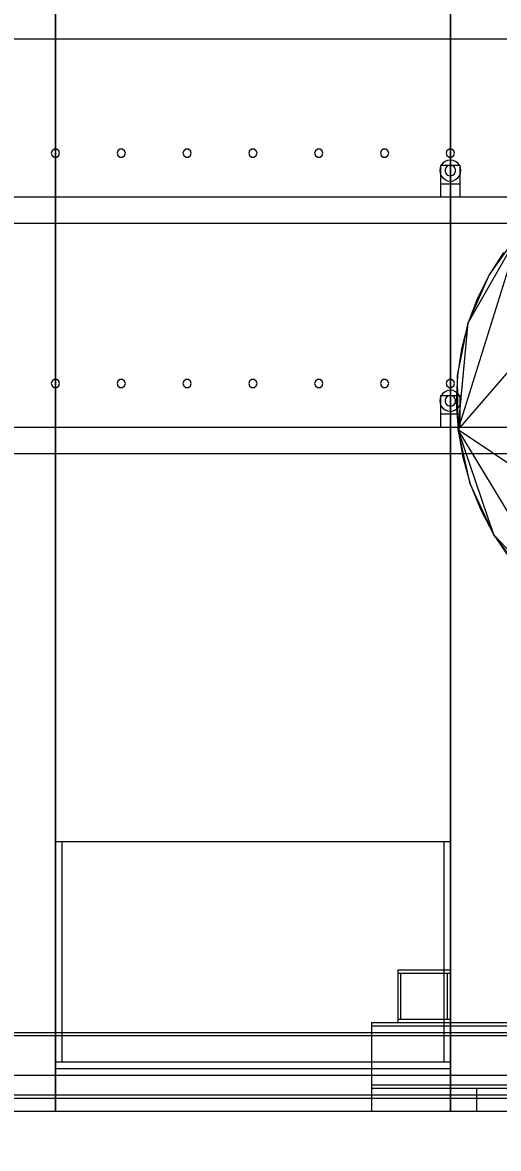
# Model space of a CAD drawing. Header units: millimetres. Extents: x -1970 to 59977, y -50268 to 6837.
# Drawn here: x 43989 to 44712, y -56 to 1655 of the extents above; entities that cross this region are included whole.
import ezdxf

# ---------------------------------------------------------------- set-up
doc = ezdxf.new("R2010")
doc.units = ezdxf.units.MM
for name, color, linetype, lineweight in [('COTAS_O', 1, 'Continuous', 0), ('COTAS_P', 1, 'Continuous', 0), ('lateral_secador', 7, 'Continuous', 0)]:
    doc.layers.add(name, color=color, linetype=linetype, lineweight=lineweight)
doc.dimstyles.new('R19_100', dxfattribs={"dimtxt": 250, "dimasz": 150, "dimexe": 150, "dimexo": 80, "dimgap": 100, "dimtad": 1, "dimtih": 1, "dimtoh": 1, "dimdsep": 46, "dimcen": 0.09, "dimadec": 0, "dimazin": 0, "dimtfac": 1, "dimtdec": 4, "dimtofl": 0, "dimtmove": 0, "dimatfit": 3, "dimfxl": 1, "dimtolj": 1, "dimtzin": 0, "dimarcsym": 0})

# ---------------------------------------------------------------- blocks, each defined once
blk = doc.blocks.new('*D22')
at = {"layer": 'COTAS_O', "color": 0, "lineweight": -2, "transparency": 16777216}
for p, q in [((38839.3, -80), (38839.3, -1050)), ((58839.3, -80), (58839.3, -1050)), ((38989.3, -900), (58689.3, -900))]:
    blk.add_line(p, q, dxfattribs=at)
at = {"layer": 'COTAS_O', "color": 0, "transparency": 16777216}
for points in [[(38989.3, -875), (38989.3, -925), (38839.3, -900)], [(58689.3, -875), (58689.3, -925), (58839.3, -900)]]:
    blk.add_solid(points, dxfattribs=at)
at = {"layer": 'Defpoints', "color": 0, "transparency": 16777216}
for p in [(38839.3, 0), (58839.3, 0), (58839.3, -900)]:
    blk.add_point(p, dxfattribs=at)
blk = doc.blocks.new('*D24')
at = {"layer": 'COTAS_P', "color": 0, "lineweight": -2, "transparency": 16777216}
for p, q in [((112.7, -80), (112.7, -2650)), ((59977.3, -80), (59977.3, -2650)), ((262.7, -2500), (59827.3, -2500))]:
    blk.add_line(p, q, dxfattribs=at)
at = {"layer": 'COTAS_P', "color": 0, "transparency": 16777216}
for points in [[(262.7, -2475), (262.7, -2525), (112.7, -2500)], [(59827.3, -2475), (59827.3, -2525), (59977.3, -2500)]]:
    blk.add_solid(points, dxfattribs=at)
at = {"layer": 'Defpoints', "color": 0, "transparency": 16777216}
for p in [(112.7, 0), (59977.3, 0), (59977.3, -2500)]:
    blk.add_point(p, dxfattribs=at)

msp = doc.modelspace()

# ---------------------------------------------------------------- linework, layer by layer
at = {"layer": 'lateral_secador'}
for p, q in [((44039.253, 0), (44039.253, 2925)), ((44039.253, 2925), (44039.253, 410)), ((44639.253, 410), (44639.253, 2925)), ((44639.253, 2925), (44639.253, 0)), ((39189.253, 1630), (58489.253, 1630)), ((44034.116, 1460.082), (44032.903, 1456.35)), ((44032.903, 1456.35), (44034.116, 1452.618)), ((44037.291, 1462.389), (44034.116, 1460.082)), ((44041.215, 1462.389), (44037.291, 1462.389)), ((44044.39, 1460.082), (44041.215, 1462.389)), ((44045.603, 1456.35), (44044.39, 1460.082)), ((44044.39, 1452.618), (44045.603, 1456.35)), ((44134.116, 1460.082), (44132.903, 1456.35)), ((44132.903, 1456.35), (44134.116, 1452.618)), ((44137.291, 1462.389), (44134.116, 1460.082)), ((44141.215, 1462.389), (44137.291, 1462.389)), ((44144.39, 1460.082), (44141.215, 1462.389)), ((44145.603, 1456.35), (44144.39, 1460.082)), ((44144.39, 1452.618), (44145.603, 1456.35)), ((44234.116, 1460.082), (44232.903, 1456.35)), ((44232.903, 1456.35), (44234.116, 1452.618)), ((44237.291, 1462.389), (44234.116, 1460.082)), ((44241.215, 1462.389), (44237.291, 1462.389)), ((44244.39, 1460.082), (44241.215, 1462.389)), ((44245.603, 1456.35), (44244.39, 1460.082)), ((44244.39, 1452.618), (44245.603, 1456.35)), ((44334.116, 1460.082), (44332.903, 1456.35)), ((44332.903, 1456.35), (44334.116, 1452.618)), ((44337.291, 1462.389), (44334.116, 1460.082)), ((44341.215, 1462.389), (44337.291, 1462.389)), ((44344.39, 1460.082), (44341.215, 1462.389)), ((44345.603, 1456.35), (44344.39, 1460.082)), ((44344.39, 1452.618), (44345.603, 1456.35)), ((44434.116, 1460.082), (44432.903, 1456.35)), ((44432.903, 1456.35), (44434.116, 1452.618)), ((44437.291, 1462.389), (44434.116, 1460.082)), ((44441.215, 1462.389), (44437.291, 1462.389)), ((44444.39, 1460.082), (44441.215, 1462.389)), ((44445.603, 1456.35), (44444.39, 1460.082)), ((44444.39, 1452.618), (44445.603, 1456.35)), ((44534.116, 1460.082), (44532.903, 1456.35)), ((44532.903, 1456.35), (44534.116, 1452.618)), ((44537.291, 1462.389), (44534.116, 1460.082)), ((44541.215, 1462.389), (44537.291, 1462.389)), ((44544.39, 1460.082), (44541.215, 1462.389)), ((44545.603, 1456.35), (44544.39, 1460.082)), ((44544.39, 1452.618), (44545.603, 1456.35)), ((44634.116, 1460.082), (44632.903, 1456.35)), ((44632.903, 1456.35), (44634.116, 1452.618)), ((44637.291, 1462.389), (44634.116, 1460.082)), ((44641.215, 1462.389), (44637.291, 1462.389)), ((44644.39, 1460.082), (44641.215, 1462.389)), ((44645.603, 1456.35), (44644.39, 1460.082)), ((44644.39, 1452.618), (44645.603, 1456.35)), ((44650.883, 1035.68), (45014.035, 1456.166)), ((44034.116, 1452.618), (44037.291, 1450.311)), ((44037.291, 1450.311), (44041.215, 1450.311)), ((44041.215, 1450.311), (44044.39, 1452.618)), ((44134.116, 1452.618), (44137.291, 1450.311)), ((44137.291, 1450.311), (44141.215, 1450.311)), ((44141.215, 1450.311), (44144.39, 1452.618)), ((44234.116, 1452.618), (44237.291, 1450.311)), ((44237.291, 1450.311), (44241.215, 1450.311)), ((44241.215, 1450.311), (44244.39, 1452.618)), ((44334.116, 1452.618), (44337.291, 1450.311)), ((44337.291, 1450.311), (44341.215, 1450.311)), ((44341.215, 1450.311), (44344.39, 1452.618)), ((44434.116, 1452.618), (44437.291, 1450.311)), ((44437.291, 1450.311), (44441.215, 1450.311)), ((44441.215, 1450.311), (44444.39, 1452.618)), ((44534.116, 1452.618), (44537.291, 1450.311)), ((44537.291, 1450.311), (44541.215, 1450.311)), ((44541.215, 1450.311), (44544.39, 1452.618)), ((44625.397, 1438), (44623.798, 1434.141)), ((44624.253, 1438), (44654.253, 1438)), ((44624.253, 1438), (44624.253, 1410)), ((44627.939, 1441.314), (44625.397, 1438)), ((44631.253, 1443.856), (44627.939, 1441.314)), ((44635.112, 1445.455), (44631.253, 1443.856)), ((44634.116, 1452.618), (44637.291, 1450.311)), ((44639.253, 1446), (44635.112, 1445.455)), ((44637.182, 1437.727), (44635.253, 1436.928)), ((44639.253, 1438), (44637.182, 1437.727)), ((44637.291, 1450.311), (44641.215, 1450.311)), ((44643.394, 1445.455), (44639.253, 1446)), ((44641.324, 1437.727), (44639.253, 1438)), ((44641.215, 1450.311), (44644.39, 1452.618)), ((44643.253, 1436.928), (44641.324, 1437.727)), ((44647.253, 1443.856), (44643.394, 1445.455)), ((44650.567, 1441.314), (44647.253, 1443.856)), ((44653.109, 1438), (44650.567, 1441.314)), ((44654.708, 1434.141), (44653.109, 1438)), ((44654.253, 1410), (44654.253, 1438)), ((44623.798, 1434.141), (44623.253, 1430)), ((44623.253, 1430), (44623.798, 1425.859)), ((44623.798, 1425.859), (44625.397, 1422)), ((44625.397, 1422), (44627.939, 1418.686)), ((44631.526, 1432.071), (44631.253, 1430)), ((44631.253, 1430), (44631.526, 1427.929)), ((44632.325, 1434), (44631.526, 1432.071)), ((44631.526, 1427.929), (44632.325, 1426)), ((44633.596, 1435.657), (44632.325, 1434)), ((44632.325, 1426), (44633.596, 1424.343)), ((44635.253, 1436.928), (44633.596, 1435.657)), ((44633.596, 1424.343), (44635.253, 1423.072)), ((44635.253, 1423.072), (44637.182, 1422.273)), ((44637.182, 1422.273), (44639.253, 1422)), ((44639.253, 1422), (44641.324, 1422.273)), ((44641.324, 1422.273), (44643.253, 1423.072)), ((44644.91, 1435.657), (44643.253, 1436.928)), ((44643.253, 1423.072), (44644.91, 1424.343)), ((44646.181, 1434), (44644.91, 1435.657)), ((44644.91, 1424.343), (44646.181, 1426)), ((44646.98, 1432.071), (44646.181, 1434)), ((44646.181, 1426), (44646.98, 1427.929)), ((44647.253, 1430), (44646.98, 1432.071)), ((44646.98, 1427.929), (44647.253, 1430)), ((44650.567, 1418.686), (44653.109, 1422)), ((44653.109, 1422), (44654.708, 1425.859)), ((44655.253, 1430), (44654.708, 1434.141)), ((44654.708, 1425.859), (44655.253, 1430)), ((44624.253, 1410), (44654.253, 1410)), ((44624.253, 1410), (44624.253, 1390)), ((44627.939, 1418.686), (44631.253, 1416.144)), ((44631.253, 1416.144), (44635.112, 1414.545)), ((44635.112, 1414.545), (44639.253, 1414)), ((44639.253, 1414), (44643.394, 1414.545)), ((44643.394, 1414.545), (44647.253, 1416.144)), ((44647.253, 1416.144), (44650.567, 1418.686)), ((44654.253, 1390), (44654.253, 1410)), ((39189.253, 1390), (58489.253, 1390)), ((44624.253, 1390), (44654.253, 1390)), ((39189.253, 1350), (58489.253, 1350)), ((44650.883, 1035.68), (44744.721, 1336.003)), ((44666.252, 1198.403), (44744.721, 1336.003)), ((44698.479, 1271.933), (44744.721, 1336.003)), ((44719.993, 1305.324), (44698.479, 1271.933)), ((44666.252, 1198.403), (44698.479, 1271.933)), ((44698.479, 1271.933), (44680.479, 1236.168)), ((44680.479, 1236.168), (44666.252, 1198.403)), ((44649.971, 1118.494), (44666.252, 1198.403)), ((44650.883, 1035.68), (44666.252, 1198.403)), ((44666.252, 1198.403), (44656.023, 1159.036)), ((44656.023, 1159.036), (44649.971, 1118.494)), ((44649.971, 1118.494), (44648.229, 1077.222)), ((44650.883, 1035.68), (44649.971, 1118.494)), ((44034.116, 1110.082), (44032.903, 1106.35)), ((44032.903, 1106.35), (44034.116, 1102.618)), ((44037.291, 1112.389), (44034.116, 1110.082)), ((44034.116, 1102.618), (44037.291, 1100.311)), ((44041.215, 1112.389), (44037.291, 1112.389)), ((44037.291, 1100.311), (44041.215, 1100.311)), ((44044.39, 1110.082), (44041.215, 1112.389)), ((44041.215, 1100.311), (44044.39, 1102.618)), ((44045.603, 1106.35), (44044.39, 1110.082)), ((44044.39, 1102.618), (44045.603, 1106.35)), ((44134.116, 1110.082), (44132.903, 1106.35)), ((44132.903, 1106.35), (44134.116, 1102.618)), ((44137.291, 1112.389), (44134.116, 1110.082)), ((44134.116, 1102.618), (44137.291, 1100.311)), ((44141.215, 1112.389), (44137.291, 1112.389)), ((44137.291, 1100.311), (44141.215, 1100.311)), ((44144.39, 1110.082), (44141.215, 1112.389)), ((44141.215, 1100.311), (44144.39, 1102.618)), ((44145.603, 1106.35), (44144.39, 1110.082)), ((44144.39, 1102.618), (44145.603, 1106.35)), ((44234.116, 1110.082), (44232.903, 1106.35)), ((44232.903, 1106.35), (44234.116, 1102.618)), ((44237.291, 1112.389), (44234.116, 1110.082)), ((44234.116, 1102.618), (44237.291, 1100.311)), ((44241.215, 1112.389), (44237.291, 1112.389)), ((44237.291, 1100.311), (44241.215, 1100.311)), ((44244.39, 1110.082), (44241.215, 1112.389)), ((44241.215, 1100.311), (44244.39, 1102.618)), ((44245.603, 1106.35), (44244.39, 1110.082)), ((44244.39, 1102.618), (44245.603, 1106.35)), ((44334.116, 1110.082), (44332.903, 1106.35)), ((44332.903, 1106.35), (44334.116, 1102.618)), ((44337.291, 1112.389), (44334.116, 1110.082)), ((44334.116, 1102.618), (44337.291, 1100.311)), ((44341.215, 1112.389), (44337.291, 1112.389)), ((44337.291, 1100.311), (44341.215, 1100.311)), ((44344.39, 1110.082), (44341.215, 1112.389)), ((44341.215, 1100.311), (44344.39, 1102.618)), ((44345.603, 1106.35), (44344.39, 1110.082)), ((44344.39, 1102.618), (44345.603, 1106.35)), ((44434.116, 1110.082), (44432.903, 1106.35)), ((44432.903, 1106.35), (44434.116, 1102.618)), ((44437.291, 1112.389), (44434.116, 1110.082)), ((44434.116, 1102.618), (44437.291, 1100.311)), ((44441.215, 1112.389), (44437.291, 1112.389)), ((44437.291, 1100.311), (44441.215, 1100.311)), ((44444.39, 1110.082), (44441.215, 1112.389)), ((44441.215, 1100.311), (44444.39, 1102.618)), ((44445.603, 1106.35), (44444.39, 1110.082)), ((44444.39, 1102.618), (44445.603, 1106.35)), ((44534.116, 1110.082), (44532.903, 1106.35)), ((44532.903, 1106.35), (44534.116, 1102.618)), ((44537.291, 1112.389), (44534.116, 1110.082)), ((44534.116, 1102.618), (44537.291, 1100.311)), ((44541.215, 1112.389), (44537.291, 1112.389)), ((44537.291, 1100.311), (44541.215, 1100.311)), ((44544.39, 1110.082), (44541.215, 1112.389)), ((44541.215, 1100.311), (44544.39, 1102.618)), ((44545.603, 1106.35), (44544.39, 1110.082)), ((44544.39, 1102.618), (44545.603, 1106.35)), ((44635.112, 1095.455), (44631.253, 1093.856)), ((44634.116, 1110.082), (44632.903, 1106.35)), ((44632.903, 1106.35), (44634.116, 1102.618)), ((44637.291, 1112.389), (44634.116, 1110.082)), ((44634.116, 1102.618), (44637.291, 1100.311)), ((44639.253, 1096), (44635.112, 1095.455)), ((44641.215, 1112.389), (44637.291, 1112.389)), ((44637.291, 1100.311), (44641.215, 1100.311)), ((44643.394, 1095.455), (44639.253, 1096)), ((44644.39, 1110.082), (44641.215, 1112.389)), ((44641.215, 1100.311), (44644.39, 1102.618)), ((44647.253, 1093.856), (44643.394, 1095.455)), ((44645.603, 1106.35), (44644.39, 1110.082)), ((44644.39, 1102.618), (44645.603, 1106.35)), ((44623.798, 1084.141), (44623.253, 1080)), ((44623.253, 1080), (44623.798, 1075.859)), ((44625.397, 1088), (44623.798, 1084.141)), ((44624.253, 1088), (44654.253, 1088)), ((44624.253, 1088), (44624.253, 1060)), ((44627.939, 1091.314), (44625.397, 1088)), ((44631.253, 1093.856), (44627.939, 1091.314)), ((44631.526, 1082.071), (44631.253, 1080)), ((44631.253, 1080), (44631.526, 1077.929)), ((44632.325, 1084), (44631.526, 1082.071)), ((44633.596, 1085.657), (44632.325, 1084)), ((44635.253, 1086.928), (44633.596, 1085.657)), ((44637.182, 1087.727), (44635.253, 1086.928)), ((44639.253, 1088), (44637.182, 1087.727)), ((44641.324, 1087.727), (44639.253, 1088)), ((44643.253, 1086.928), (44641.324, 1087.727)), ((44644.91, 1085.657), (44643.253, 1086.928)), ((44646.181, 1084), (44644.91, 1085.657)), ((44646.98, 1082.071), (44646.181, 1084)), ((44647.253, 1080), (44646.98, 1082.071)), ((44646.98, 1077.929), (44647.253, 1080)), ((44650.567, 1091.314), (44647.253, 1093.856)), ((44653.109, 1088), (44650.567, 1091.314)), ((44654.708, 1084.141), (44653.109, 1088)), ((44654.253, 1060), (44654.253, 1088)), ((44655.253, 1080), (44654.708, 1084.141)), ((44654.708, 1075.859), (44655.253, 1080)), ((44623.798, 1075.859), (44625.397, 1072)), ((44625.397, 1072), (44627.939, 1068.686)), ((44627.939, 1068.686), (44631.253, 1066.144)), ((44631.253, 1066.144), (44635.112, 1064.545)), ((44631.526, 1077.929), (44632.325, 1076)), ((44632.325, 1076), (44633.596, 1074.343)), ((44633.596, 1074.343), (44635.253, 1073.072)), ((44635.112, 1064.545), (44639.253, 1064)), ((44635.253, 1073.072), (44637.182, 1072.273)), ((44637.182, 1072.273), (44639.253, 1072)), ((44639.253, 1072), (44641.324, 1072.273)), ((44639.253, 1064), (44643.394, 1064.545)), ((44641.324, 1072.273), (44643.253, 1073.072)), ((44643.253, 1073.072), (44644.91, 1074.343)), ((44643.394, 1064.545), (44647.253, 1066.144)), ((44644.91, 1074.343), (44646.181, 1076)), ((44646.181, 1076), (44646.98, 1077.929)), ((44647.253, 1066.144), (44650.567, 1068.686)), ((44648.229, 1077.222), (44650.883, 1035.68)), ((44650.567, 1068.686), (44653.109, 1072)), ((44653.109, 1072), (44654.708, 1075.859)), ((44624.253, 1060), (44654.253, 1060)), ((44624.253, 1060), (44624.253, 1040)), ((44654.253, 1040), (44654.253, 1060)), ((39189.253, 1040), (58489.253, 1040)), ((44624.253, 1040), (44654.253, 1040)), ((44669.481, 953.675), (44650.883, 1035.68)), ((44650.883, 1035.68), (44657.972, 994.34)), ((44705.448, 876.268), (44650.883, 1035.68)), ((44824.199, 749.72), (44650.883, 1035.68)), ((45172.691, 686.788), (44650.883, 1035.68)), ((39189.253, 1000), (58489.253, 1000)), ((44657.972, 994.34), (44669.481, 953.675)), ((44705.448, 876.268), (44669.481, 953.675)), ((44669.481, 953.675), (44685.345, 914.162)), ((44685.345, 914.162), (44705.448, 876.268)), ((44757.658, 807.145), (44705.448, 876.268)), ((44705.448, 876.268), (44729.625, 840.449)), ((44824.199, 749.72), (44705.448, 876.268)), ((44039.253, 410), (44639.253, 410)), ((44039.253, 410), (44039.253, 75)), ((44039.253, 410), (44049.253, 410)), ((44049.253, 75), (44049.253, 410)), ((44629.253, 410), (44639.253, 410)), ((44629.253, 410), (44629.253, 75)), ((44639.253, 75), (44639.253, 410)), ((44559.253, 215), (44639.253, 215)), ((44559.253, 215), (44559.253, 210)), ((44559.253, 210), (44639.253, 210)), ((44559.253, 210), (44564.253, 210)), ((44559.253, 210), (44559.253, 140)), ((44564.253, 140), (44564.253, 210)), ((44634.253, 210), (44639.253, 210)), ((44634.253, 210), (44634.253, 140)), ((44639.253, 210), (44639.253, 215)), ((44639.253, 140), (44639.253, 210)), ((44559.253, 140), (44639.253, 140)), ((44559.253, 140), (44559.253, 135)), ((44559.253, 140), (44564.253, 140)), ((44634.253, 140), (44639.253, 140)), ((44639.253, 135), (44639.253, 140)), ((38839.253, 120), (58839.253, 120)), ((44519.253, 135), (46009.253, 135)), ((44519.253, 135), (44519.253, 130)), ((44519.253, 130), (46009.253, 130)), ((44519.253, 130), (44519.253, 40)), ((44559.253, 135), (44639.253, 135)), ((38839.253, 115), (58839.253, 115)), ((44039.253, 75), (44639.253, 75)), ((44039.253, 75), (44039.253, 0)), ((44039.253, 75), (44039.253, 65)), ((44039.253, 75), (44049.253, 75)), ((44629.253, 75), (44639.253, 75)), ((44639.253, 0), (44639.253, 75)), ((44639.253, 65), (44639.253, 75)), ((38839.253, 55), (58839.253, 55)), ((44039.253, 65), (44639.253, 65)), ((44519.253, 40), (46009.253, 40)), ((44519.253, 40), (44519.253, 35)), ((44519.253, 35), (46009.253, 35)), ((44519.253, 35), (44679.253, 35)), ((44519.253, 35), (44519.253, 0)), ((44679.253, 0), (44679.253, 35)), ((38839.253, 25), (58839.253, 25)), ((38839.253, 20), (58839.253, 20)), ((38839.253, 0), (58839.253, 0)), ((43839.253, 0), (44039.253, 0)), ((44039.253, 0), (44639.253, 0)), ((44519.253, 0), (44679.253, 0)), ((44639.253, 0), (44814.253, 0))]:
    msp.add_line(p, q, dxfattribs=at)

# ---------------------------------------------------------------- dimensions: what is measured, and where the dimension line sits
at = {"layer": 'COTAS_O'}
dim = msp.add_aligned_dim(p1=(38839.253, 0), p2=(58839.253, 0), distance=-900, text='<> O', dimstyle='R19_100', dxfattribs=at)
dim.commit()
dim.dimension.update_dxf_attribs({"geometry": '*D22', "text_midpoint": (48839.253, -900)})
at = {"layer": 'COTAS_P'}
dim = msp.add_aligned_dim(p1=(112.7, 0), p2=(59977.253, 0), distance=-2500, text='<> P', dimstyle='R19_100', dxfattribs=at)
dim.commit()
dim.dimension.update_dxf_attribs({"geometry": '*D24', "text_midpoint": (30044.976, -2500)})

doc.saveas('drawing.dxf')
